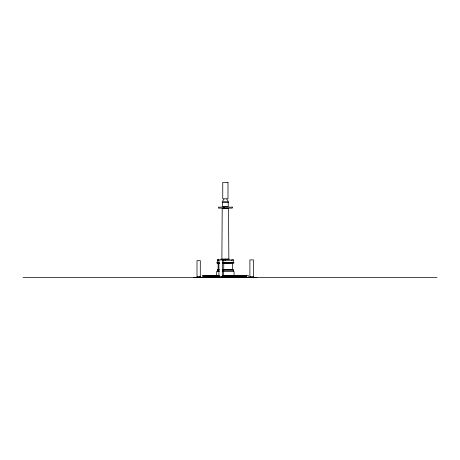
<?xml version="1.0" encoding="UTF-8"?>
<svg xmlns="http://www.w3.org/2000/svg" width="460" height="460" viewBox="0 0 460 460"><rect width="100%" height="100%" fill="white"/><g stroke="black" fill="none" stroke-linecap="round" stroke-linejoin="round"><path stroke-width="0.69" d="M222.64 201.123L223.957 199.214M231.495 260.256L231.972 259.405L233.26 259.405L233.26 263.057L222.617 263.258M217.476 270.647L217.476 269.646L219.403 269.445M222.094 201.94L228.66 201.94M220.581 259.262L230.149 259.262M217.476 260.256L219.017 260.256L218.534 259.365L217.476 259.365L217.476 263.057L219.403 263.258M233.26 260.256L222.651 260.256L222.939 259.365L225.066 259.365L225.452 260.256M219.431 262.855L216.648 262.855L219.431 263.057M222.214 262.855L234.088 262.855L222.214 263.057M222.617 269.445L232.622 269.445L233.26 269.646L233.26 270.647M217.476 269.646L218.874 269.646M222.375 269.646L233.26 269.646M219.155 270.647L217.2 270.647L217.2 271.642M222.375 270.647L233.536 270.647L233.536 271.642M219.431 271.642L216.648 271.642L216.648 275.339M222.214 271.642L234.088 271.642L234.088 275.339M219.431 275.339L202.526 275.339L202.526 277.535M222.214 275.339L248.21 275.339L248.21 277.535M219.259 276L204.625 276L204.625 276.655M222.473 276L246.106 276M197.075 276.558L200.215 276.558M219.115 276.558L222.289 276.558M219.293 276.655L203.964 276.655L203.964 277.334M222.203 276.655L246.324 276.655L246.324 277.334M249.929 276.673L253.443 276.673M23 277.535L437 277.535M226.791 199.214L228.114 201.123M218.391 259.365L218.621 260.256M256.904 277.535L193.833 277.535M253.483 277.334L253.483 259.906L249.895 259.906L249.895 277.334M250.246 276.673L250.246 277.334M246.548 275.339L246.548 277.334M245.881 276L245.881 276.655M245.444 275.339L245.444 276M232.622 263.258L232.622 269.445M223.974 207.132L223.974 208.127M223.778 259.365L223.721 271.642M223.612 271.642L223.612 275.339M222.496 277.334L222.496 259.906L218.908 259.906L218.908 277.334M222.427 275.339L222.427 277.334M222.002 276.558L222.002 277.334M219.397 276.558L219.397 277.334M218.115 263.258L218.115 269.445M205.292 275.339L205.292 276M203.63 275.339L203.63 277.334M200.29 277.334L200.29 260.613L197.001 260.613L197.001 277.334M199.95 276.558L199.95 277.334M197.34 276.558L197.34 277.334M222.209 208.627L221.881 259.06L228.856 259.06L228.505 208.627L222.209 208.627M227.987 182.465L222.749 182.465L222.749 198.795L227.987 198.795L227.987 182.465M228.212 202.136L222.542 202.136L222.542 206.632L228.212 206.632L228.212 202.136M232.288 207.132L218.448 207.132L218.448 208.127L232.288 208.127L232.288 207.132"/></g></svg>
